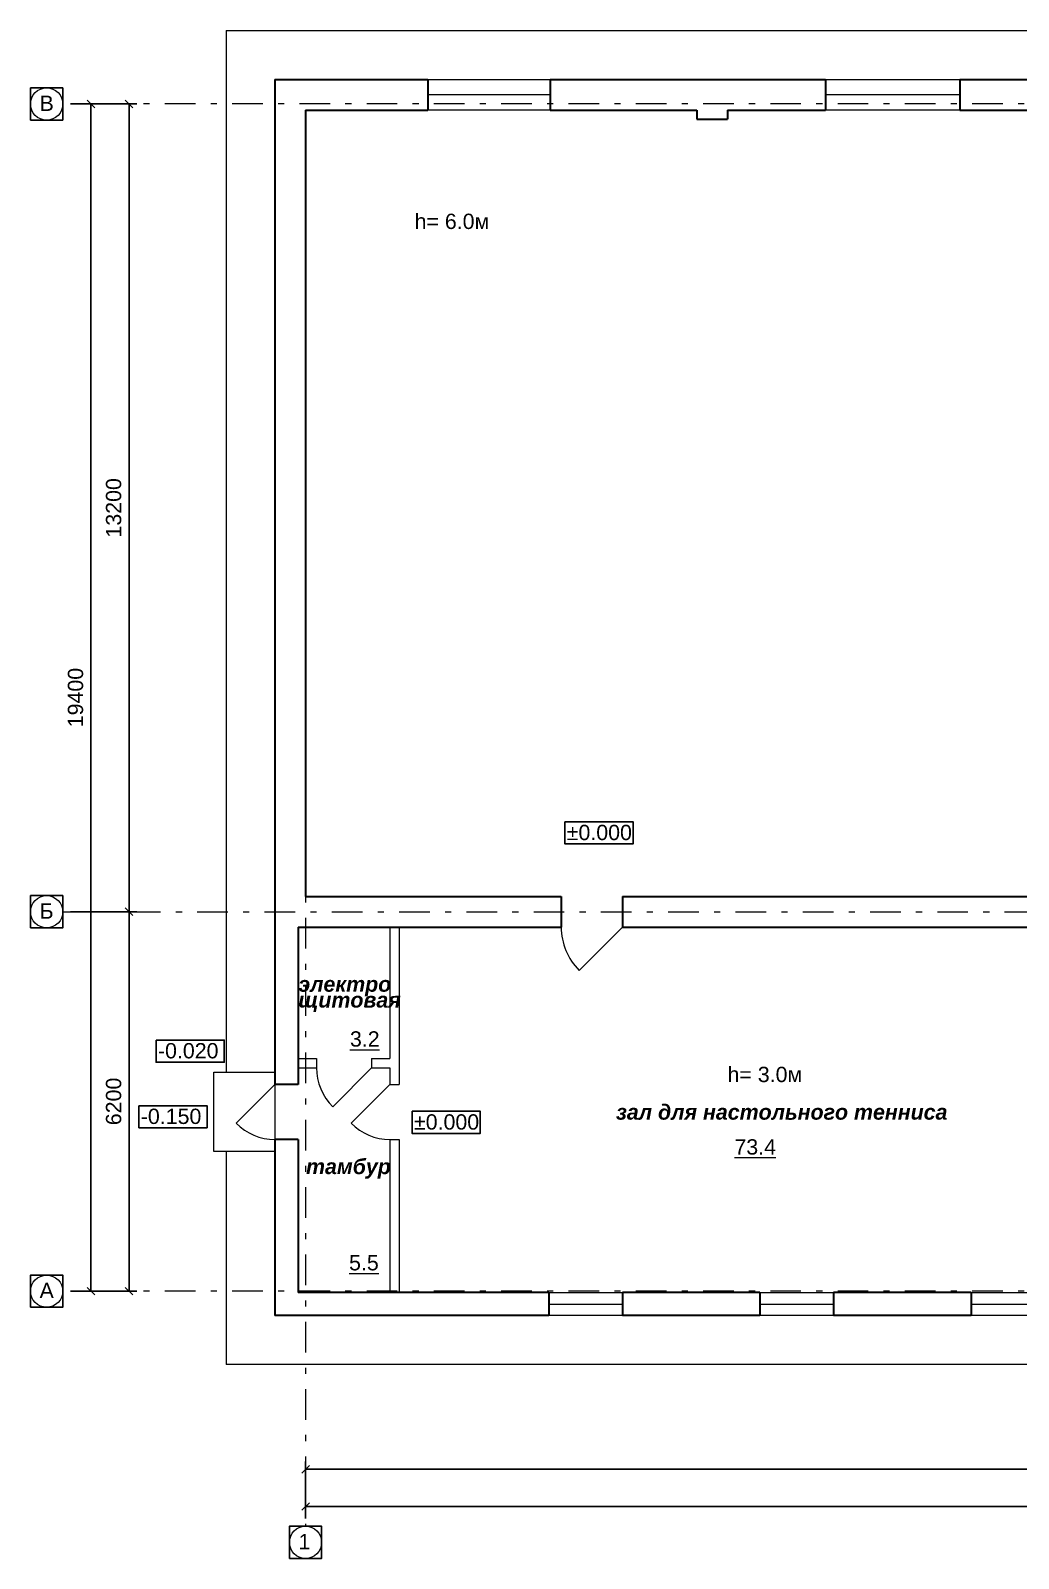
# Model space of a CAD drawing. Header units: metres. Extents: x 2 to 61, y 1.8 to 28.3.
# Drawn here: x 2.03 to 18.18, y 1.75 to 26.72 of the extents above; entities that cross this region are included whole.
import ezdxf
from ezdxf.enums import TextEntityAlignment as Align

# ---------------------------------------------------------------- set-up
doc = ezdxf.new("R2010")
doc.units = ezdxf.units.M
doc.header["$MEASUREMENT"] = 0
doc.linetypes.add('( Dashdot )', pattern=[1.001, 0.5, -0.25, 0.001, -0.25])
doc.layers.get('Defpoints').update_dxf_attribs({"lineweight": 0})
doc.layers.add('YOLO_TABLE', color=1, linetype='Continuous')
doc.styles.get("Standard").update_dxf_attribs({"font": 'CS_Gost2304.shx'})
doc.styles.add('Style-Arial', font='arial.ttf')
doc.styles.add('Style-Arial IF', font='arialbi.ttf')
doc.dimstyles.get("Standard").update_dxf_attribs({"dimtxt": 0.18, "dimasz": 0.18, "dimexe": 0.18, "dimexo": 0.0625, "dimgap": 0.09, "dimtad": 0, "dimtih": 1, "dimtoh": 1, "dimdec": 4, "dimzin": 0, "dimdsep": 46, "dimtxsty": 'STANDARD', "dimcen": 0.09, "dimadec": 0, "dimazin": 0, "dimtfac": 1, "dimtdec": 4, "dimtofl": 0, "dimtmove": 0, "dimatfit": 3, "dimfxl": 1, "dimtolj": 1, "dimtzin": 0, "dimarcsym": 0})

# ---------------------------------------------------------------- blocks, each defined once
blk = doc.blocks.new('_Oblique')
at = {"color": 0, "linetype": 'ByBlock', "lineweight": -2}
blk.add_line((0.5, 0.5), (-0.5, -0.5), dxfattribs=at)
blk = doc.blocks.new('*D5')
at = {"color": 0, "linetype": 'Continuous', "lineweight": -2, "transparency": 16777216}
for p, q in [((2.68, 25.518), (3.141, 25.518)), ((3.016, 25.518), (3.016, 6.118)), ((2.68, 6.118), (3.141, 6.118))]:
    blk.add_line(p, q, dxfattribs=at)
at = {"layer": 'Defpoints', "color": 0, "linetype": 'Continuous', "lineweight": 30, "transparency": 16777216}
for p in [(2.555, 25.518), (2.555, 6.118), (3.016, 6.118)]:
    blk.add_point(p, dxfattribs=at)
at = {"color": 0, "linetype": 'Continuous', "lineweight": -2, "transparency": 16777216, "xscale": 0.125, "yscale": 0.125, "zscale": 0.125}
for p, rotation in [((3.016, 25.518), 90), ((3.016, 6.118), 270)]:
    blk.add_blockref('_Oblique', p, dxfattribs=dict(at, rotation=rotation))
at = {"color": 0, "linetype": 'Continuous', "lineweight": 0, "transparency": 16777216, "insert": (2.764, 15.818), "char_height": 0.25, "attachment_point": 5, "rotation": 90, "style": 'Style-Arial'}
blk.add_mtext('\\A1;19400', dxfattribs=at)
blk = doc.blocks.new('*D7')
at = {"color": 0, "linetype": 'Continuous', "lineweight": -2, "transparency": 16777216}
for p, q in [((2.68, 25.518), (3.765, 25.518)), ((3.64, 25.518), (3.64, 12.318)), ((2.68, 12.318), (3.765, 12.318))]:
    blk.add_line(p, q, dxfattribs=at)
at = {"layer": 'Defpoints', "color": 0, "linetype": 'Continuous', "lineweight": 30, "transparency": 16777216}
for p in [(2.555, 25.518), (2.555, 12.318), (3.64, 12.318)]:
    blk.add_point(p, dxfattribs=at)
at = {"color": 0, "linetype": 'Continuous', "lineweight": -2, "transparency": 16777216, "xscale": 0.125, "yscale": 0.125, "zscale": 0.125}
for p, rotation in [((3.64, 25.518), 90), ((3.64, 12.318), 270)]:
    blk.add_blockref('_Oblique', p, dxfattribs=dict(at, rotation=rotation))
at = {"color": 0, "linetype": 'Continuous', "lineweight": 0, "transparency": 16777216, "insert": (3.387, 18.918), "char_height": 0.25, "attachment_point": 5, "rotation": 90, "style": 'Style-Arial'}
blk.add_mtext('\\A1;13200', dxfattribs=at)
blk = doc.blocks.new('*D6')
at = {"color": 0, "linetype": 'Continuous', "lineweight": -2, "transparency": 16777216}
for p, q in [((2.68, 12.318), (3.765, 12.318)), ((3.64, 12.318), (3.64, 6.118)), ((2.68, 6.118), (3.765, 6.118))]:
    blk.add_line(p, q, dxfattribs=at)
at = {"layer": 'Defpoints', "color": 0, "linetype": 'Continuous', "lineweight": 30, "transparency": 16777216}
for p in [(2.555, 12.318), (2.555, 6.118), (3.64, 6.118)]:
    blk.add_point(p, dxfattribs=at)
at = {"color": 0, "linetype": 'Continuous', "lineweight": -2, "transparency": 16777216, "xscale": 0.125, "yscale": 0.125, "zscale": 0.125}
for p, rotation in [((3.64, 12.318), 90), ((3.64, 6.118), 270)]:
    blk.add_blockref('_Oblique', p, dxfattribs=dict(at, rotation=rotation))
at = {"color": 0, "linetype": 'Continuous', "lineweight": 0, "transparency": 16777216, "insert": (3.387, 9.218), "char_height": 0.25, "attachment_point": 5, "rotation": 90, "style": 'Style-Arial'}
blk.add_mtext('\\A1;6200', dxfattribs=at)
blk = doc.blocks.new('*D8')
at = {"color": 0, "linetype": 'Continuous', "lineweight": -2, "transparency": 16777216}
for p, q in [((6.524, 2.402), (6.524, 2.724)), ((6.524, 2.599), (42.124, 2.599)), ((42.124, 2.402), (42.124, 2.724))]:
    blk.add_line(p, q, dxfattribs=at)
at = {"layer": 'Defpoints', "color": 0, "linetype": 'Continuous', "lineweight": 30, "transparency": 16777216}
for p in [(42.124, 2.599), (6.524, 2.277), (42.124, 2.277)]:
    blk.add_point(p, dxfattribs=at)
at = {"color": 0, "linetype": 'Continuous', "lineweight": -2, "transparency": 16777216, "xscale": 0.125, "yscale": 0.125, "zscale": 0.125, "rotation": 180}
blk.add_blockref('_Oblique', (6.524, 2.599), dxfattribs=at)
at = {"color": 0, "linetype": 'Continuous', "lineweight": -2, "transparency": 16777216, "xscale": 0.125, "yscale": 0.125, "zscale": 0.125}
blk.add_blockref('_Oblique', (42.124, 2.599), dxfattribs=at)
at = {"color": 0, "linetype": 'Continuous', "lineweight": 0, "transparency": 16777216, "insert": (24.324, 2.852), "char_height": 0.25, "attachment_point": 5, "style": 'Style-Arial'}
blk.add_mtext('\\A1;35600', dxfattribs=at)
blk = doc.blocks.new('*D10')
at = {"color": 0, "linetype": 'Continuous', "lineweight": -2, "transparency": 16777216}
for p, q in [((6.524, 2.402), (6.524, 3.334)), ((34.024, 2.402), (34.024, 3.334)), ((6.524, 3.209), (34.024, 3.209))]:
    blk.add_line(p, q, dxfattribs=at)
at = {"layer": 'Defpoints', "color": 0, "linetype": 'Continuous', "lineweight": 30, "transparency": 16777216}
for p in [(34.024, 3.209), (6.524, 2.277), (34.024, 2.277)]:
    blk.add_point(p, dxfattribs=at)
at = {"color": 0, "linetype": 'Continuous', "lineweight": -2, "transparency": 16777216, "xscale": 0.125, "yscale": 0.125, "zscale": 0.125, "rotation": 180}
blk.add_blockref('_Oblique', (6.524, 3.209), dxfattribs=at)
at = {"color": 0, "linetype": 'Continuous', "lineweight": -2, "transparency": 16777216, "xscale": 0.125, "yscale": 0.125, "zscale": 0.125}
blk.add_blockref('_Oblique', (34.024, 3.209), dxfattribs=at)
at = {"color": 0, "linetype": 'Continuous', "lineweight": 0, "transparency": 16777216, "insert": (20.274, 3.462), "char_height": 0.25, "attachment_point": 5, "style": 'Style-Arial'}
blk.add_mtext('\\A1;27500', dxfattribs=at)

msp = doc.modelspace()

# ---------------------------------------------------------------- linework, layer by layer
at = {"color": 7, "linetype": 'Continuous', "lineweight": 0}
for p, q in [((5.2242473, 26.71757519), (5.2242473, 9.69757519)), ((5.2242473, 26.71757519), (28.2242473, 26.71757519)), ((5.2242473, 8.39757519), (5.2242473, 4.91757519)), ((27.9042473, 4.91757519), (5.2242473, 4.91757519))]:
    msp.add_line(p, q, dxfattribs=at)
at = {"lineweight": 30}
for p, q in [((6.0242473, 25.91757519), (8.5242473, 25.91757519)), ((6.0242473, 25.91757519), (6.0242473, 9.49757519)), ((8.5242473, 25.91757519), (8.5242473, 25.41757519)), ((10.5242473, 25.91757519), (10.5242473, 25.41757519)), ((10.5242473, 25.91757519), (15.0242473, 25.91757519)), ((15.0242473, 25.91757519), (15.0242473, 25.41757519)), ((17.2242473, 25.91757519), (17.2242473, 25.41757519)), ((17.2242473, 25.91757519), (21.7242473, 25.91757519)), ((6.5242473, 25.41757519), (8.5242473, 25.41757519)), ((6.5242473, 25.41757519), (6.5242473, 12.56757519)), ((10.5242473, 25.41757519), (12.9242473, 25.41757519)), ((12.9242473, 25.41757519), (12.9242473, 25.26757519)), ((12.9242473, 25.26757519), (13.4242473, 25.26757519)), ((13.4242473, 25.41757519), (13.4242473, 25.26757519)), ((13.4242473, 25.41757519), (15.0242473, 25.41757519)), ((17.2242473, 25.41757519), (18.8242473, 25.41757519)), ((6.5242473, 12.56757519), (10.7042473, 12.56757519)), ((10.7042473, 12.56757519), (10.7042473, 12.06757519)), ((11.7042473, 12.56757519), (11.7042473, 12.06757519)), ((11.7042473, 12.56757519), (28.0242473, 12.56757519)), ((6.4042473, 12.06757519), (10.7042473, 12.06757519)), ((6.4042473, 12.06757519), (6.4042473, 9.49757519)), ((11.7042473, 12.06757519), (28.0242473, 12.06757519)), ((6.4042473, 9.49757519), (6.0242473, 9.49757519)), ((6.4042473, 8.59757519), (6.0242473, 8.59757519)), ((6.0242473, 8.59757519), (6.0242473, 5.71757519)), ((6.4042473, 8.59757519), (6.4042473, 6.09757519)), ((10.5042473, 6.09757519), (6.4042473, 6.09757519)), ((10.5042473, 6.09757519), (10.5042473, 5.71757519)), ((11.7042473, 6.09757519), (11.7042473, 5.71757519)), ((13.9542473, 6.09757519), (11.7042473, 6.09757519)), ((13.9542473, 6.09757519), (13.9542473, 5.71757519)), ((15.1542473, 6.09757519), (15.1542473, 5.71757519)), ((17.4042473, 6.09757519), (15.1542473, 6.09757519)), ((17.4042473, 6.09757519), (17.4042473, 5.71757519)), ((10.5042473, 5.71757519), (6.0242473, 5.71757519)), ((13.9542473, 5.71757519), (11.7042473, 5.71757519)), ((17.4042473, 5.71757519), (15.1542473, 5.71757519))]:
    msp.add_line(p, q, dxfattribs=at)
at = {"color": 1, "linetype": '( Dashdot )', "lineweight": 0}
for p, q in [((42.1242473, 25.51757519), (2.55458789, 25.51757519)), ((6.5242473, 25.41757519), (6.5242473, 2.276999)), ((2.55458789, 12.31757519), (34.2742473, 12.31757519)), ((42.1242473, 6.11757519), (2.55458789, 6.11757519))]:
    msp.add_line(p, q, dxfattribs=at)
at = {"lineweight": 0}
for p, q in [((10.5242473, 25.66757519), (8.5242473, 25.66757519)), ((17.2242473, 25.66757519), (15.0242473, 25.66757519)), ((10.5042473, 5.90757519), (11.7042473, 5.90757519)), ((13.9542473, 5.90757519), (15.1542473, 5.90757519)), ((17.4042473, 5.90757519), (18.6042473, 5.90757519))]:
    msp.add_line(p, q, dxfattribs=at)
at = {"lineweight": 13}
for p, q in [((7.9042473, 12.06757519), (7.9042473, 9.91757519)), ((6.4042473, 9.91757519), (6.7042473, 9.91757519)), ((6.4042473, 9.76757519), (6.7042473, 9.76757519)), ((6.7042473, 9.91757519), (6.7042473, 9.76757519)), ((7.6042473, 9.91757519), (7.6042473, 9.76757519)), ((7.6042473, 9.91757519), (7.9042473, 9.91757519)), ((7.6042473, 9.76757519), (7.9042473, 9.76757519))]:
    msp.add_line(p, q, dxfattribs=at)
at = {"color": 7, "linetype": 'Continuous', "lineweight": 13}
for p, q in [((8.0542473, 12.06757519), (8.0542473, 9.49757519)), ((11.7042473, 12.06757519), (10.99714052, 11.36046841)), ((7.6042473, 9.76757519), (6.9678512, 9.13117908)), ((7.9042473, 9.76757519), (7.9042473, 9.49757519)), ((6.0242473, 9.49757519), (5.3878512, 8.86117908)), ((7.9042473, 9.49757519), (7.2678512, 8.86117908)), ((7.9042473, 9.49757519), (8.0542473, 9.49757519)), ((7.9042473, 8.59757519), (8.0542473, 8.59757519)), ((7.9042473, 8.59757519), (7.9042473, 6.09757519)), ((8.0542473, 8.59757519), (8.0542473, 6.09757519))]:
    msp.add_line(p, q, dxfattribs=at)
at = {"lineweight": 0, "flags": 128}
for points in [[(8.5242473, 25.91757519), (10.5242473, 25.91757519), (10.5242473, 25.41757519), (8.5242473, 25.41757519), (8.5242473, 25.91757519)], [(15.0242473, 25.91757519), (17.2242473, 25.91757519), (17.2242473, 25.41757519), (15.0242473, 25.41757519), (15.0242473, 25.91757519)], [(6.0242473, 9.69757519), (6.0242473, 8.39757519), (5.0242473, 8.39757519), (5.0242473, 9.69757519), (6.0242473, 9.69757519)], [(10.5042473, 6.09757519), (11.7042473, 6.09757519), (11.7042473, 5.71757519), (10.5042473, 5.71757519), (10.5042473, 6.09757519)], [(13.9542473, 6.09757519), (15.1542473, 6.09757519), (15.1542473, 5.71757519), (13.9542473, 5.71757519), (13.9542473, 6.09757519)], [(17.4042473, 6.09757519), (18.6042473, 6.09757519), (18.6042473, 5.71757519), (17.4042473, 5.71757519), (17.4042473, 6.09757519)]]:
    msp.add_lwpolyline(points, close=True, dxfattribs=at)
for points in [[(10.7637502, 13.78733639), (11.87807658, 13.78733639), (11.87807658, 13.42647631), (10.7637502, 13.42647631)], [(4.07974625, 10.22065541), (5.19407264, 10.22065541), (5.19407264, 9.85979532), (4.07974625, 9.85979532)], [(3.79959435, 9.1487113), (4.91392074, 9.1487113), (4.91392074, 8.78785121), (3.79959435, 8.78785121)], [(8.2662297, 9.0567663), (9.38055608, 9.0567663), (9.38055608, 8.69590621), (8.2662297, 8.69590621)]]:
    msp.add_lwpolyline(points, close=True)
at = {"color": 7, "linetype": 'Continuous', "lineweight": 13}
for centre in [(2.29123245, 25.51757519), (2.29123245, 12.31757519), (2.29123245, 6.11757519), (6.5242473, 2.01364355)]:
    msp.add_circle(centre, 0.26335544, dxfattribs=at)
at = {"color": 7, "linetype": 'Continuous', "lineweight": 0}
for centre, radius, start, end in [((11.7042473, 12.06757519), 1, 180, 225), ((7.6042473, 9.76757519), 0.9, 180, 225), ((6.0242473, 9.49757519), 0.9, 225, 270), ((7.9042473, 9.49757519), 0.9, 225, 270)]:
    msp.add_arc(centre, radius, start, end, dxfattribs=at)
at = {"layer": 'YOLO_TABLE'}
for points in [[(2.02787701, 25.25421974), (2.55458789, 25.25421974), (2.55458789, 25.78093063), (2.02787701, 25.78093063)], [(2.02787701, 12.05421974), (2.55458789, 12.05421974), (2.55458789, 12.58093063), (2.02787701, 12.58093063)], [(2.02787701, 5.85421974), (2.55458789, 5.85421974), (2.55458789, 6.38093063), (2.02787701, 6.38093063)], [(6.26089186, 1.75028811), (6.78760275, 1.75028811), (6.78760275, 2.276999), (6.26089186, 2.276999)]]:
    msp.add_lwpolyline(points, close=True, dxfattribs=at)
at = {"layer": 'YOLO_TABLE', "flags": 128}
for points in [[(10.7637502, 13.78733639), (11.87807658, 13.78733639), (11.87807658, 13.42647631), (10.7637502, 13.42647631), (10.7637502, 13.78733639)], [(4.07974625, 10.22065541), (5.19407264, 10.22065541), (5.19407264, 9.85979532), (4.07974625, 9.85979532), (4.07974625, 10.22065541)], [(3.79959435, 9.1487113), (4.91392074, 9.1487113), (4.91392074, 8.78785121), (3.79959435, 8.78785121), (3.79959435, 9.1487113)], [(8.2662297, 9.0567663), (9.38055608, 9.0567663), (9.38055608, 8.69590621), (8.2662297, 8.69590621), (8.2662297, 9.0567663)]]:
    msp.add_lwpolyline(points, close=True, dxfattribs=at)

# ---------------------------------------------------------------- texts
at = {"color": 7, "linetype": 'Continuous', "lineweight": 30, "style": 'Style-Arial'}
for s, p in [('В', (2.17557923, 25.65428834)), ('Б', (2.17557923, 12.45428834)), ('А', (2.17557923, 6.25428834)), ('1', (6.40859409, 2.1503567))]:
    msp.add_text(s, height=0.25, dxfattribs=at).set_placement(p, align=Align.TOP_LEFT)
at = {"color": 7, "linetype": 'Continuous', "lineweight": 0, "style": 'Style-Arial'}
for s, p in [('h= 6.0м', (8.30669326, 23.72473461)), ('h= 3.0м', (13.42329371, 9.78448497))]:
    msp.add_text(s, height=0.25, dxfattribs=at).set_placement(p, align=Align.TOP_LEFT)
at = {"color": 7, "linetype": 'Continuous', "lineweight": 13}
for s, style, p in [('±0.000', 'Style-Arial', (10.79464034, 13.73867516)), ('%%u3.2%%U', 'Style-Arial', (7.25041135, 10.36419104)), ('-0.020', 'Style-Arial', (4.11063639, 10.17199417)), ('-0.150', 'Style-Arial', (3.83048449, 9.10005006)), ('±0.000', 'Style-Arial', (8.29711984, 9.00810506)), ('зал для настольного тенниса', 'Style-Arial IF', (11.59970768, 9.17028081)), ('%%u73.4%%U', 'Style-Arial', (13.53605007, 8.60038219)), ('тамбур', 'Style-Arial IF', (6.53201863, 8.28058063)), ('%%u5.5%%U', 'Style-Arial', (7.23568593, 6.70785414))]:
    msp.add_text(s, height=0.25, dxfattribs=dict(at, style=style)).set_placement(p, align=Align.TOP_LEFT)
at = {"color": 7, "linetype": 'Continuous', "lineweight": 13, "insert": (6.4072687, 11.26078007), "char_height": 0.25, "attachment_point": 1, "line_spacing_factor": 0.621037, "style": 'Style-Arial IF'}
msp.add_mtext('\\fArial|b1|i1|c204204|p39;электро\\Pщитовая', dxfattribs=at)

# ---------------------------------------------------------------- dimensions: what is measured, and where the dimension line sits
at = {"color": 5, "linetype": 'Continuous', "lineweight": 0}
for base, p1, p2, picture, middle in [((3.01618296, 6.11757519), (2.55458789, 25.51757519), (2.55458789, 6.11757519), '*D5', (2.76353971, 15.81757519)), ((3.63977893, 12.31757519), (2.55458789, 25.51757519), (2.55458789, 12.31757519), '*D7', (3.38705042, 18.91757519)), ((3.63977893, 6.11757519), (2.55458789, 12.31757519), (2.55458789, 6.11757519), '*D6', (3.38713568, 9.21757519))]:
    dim = msp.add_linear_dim(base=base, p1=p1, p2=p2, angle=270, dimstyle='Standard', override={"dimtxt": 0.25, "dimasz": 0.125, "dimexe": 0.125, "dimexo": 0.125, "dimgap": 0.125, "dimtad": 1, "dimtih": 0, "dimtoh": 0, "dimlfac": 1000, "dimzin": 11, "dimtxsty": 'Style-Arial', "dimblk": 'Oblique', "dimfrac": 2, "dimtzin": 11}, dxfattribs=at)
    dim.commit()
    dim.dimension.update_dxf_attribs({"geometry": picture, "text_midpoint": middle})
for base, p2, picture, middle in [((34.0242473, 3.20892709), (34.0242473, 2.276999), '*D10', (20.2742473, 3.46157034)), ((42.1242473, 2.59906265), (42.1242473, 2.276999), '*D8', (24.3242473, 2.85179117))]:
    dim = msp.add_linear_dim(base=base, p1=(6.5242473, 2.276999), p2=p2, dimstyle='Standard', override={"dimtxt": 0.25, "dimasz": 0.125, "dimexe": 0.125, "dimexo": 0.125, "dimgap": 0.125, "dimtad": 1, "dimtih": 0, "dimtoh": 0, "dimlfac": 1000, "dimzin": 11, "dimtxsty": 'Style-Arial', "dimblk": 'Oblique', "dimfrac": 2, "dimtzin": 11}, dxfattribs=at)
    dim.commit()
    dim.dimension.update_dxf_attribs({"geometry": picture, "text_midpoint": middle})

doc.saveas('drawing.dxf')
